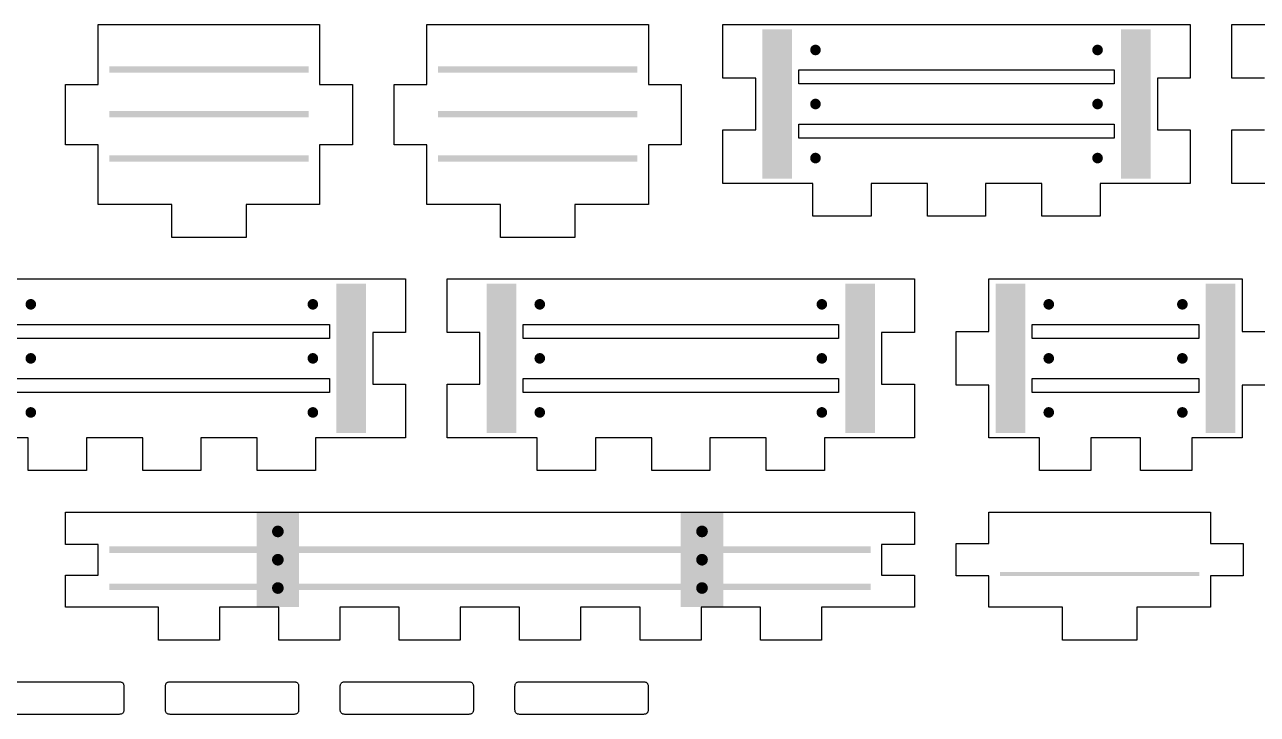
# Model space of a CAD drawing. Header units: millimetres. Extents: x 6 to 594, y 82 to 394.
# Drawn here: x 294.1 to 410.4, y 90.8 to 155.8 of the extents above; entities that cross this region are included whole.
import ezdxf

# ---------------------------------------------------------------- set-up
doc = ezdxf.new("R2010")
doc.units = ezdxf.units.MM
doc.layers.add('CUT', color=1, linetype='Continuous')
doc.layers.add('RASTER', color=7, linetype='Continuous')

msp = doc.modelspace()

# ---------------------------------------------------------------- hatches: boundary and pattern name
at = {"layer": 'RASTER'}
for points in [[(363.7, 155.4), (366.5, 155.4), (366.5, 141.3), (363.7, 141.3)], [(397.5, 155.4), (400.3, 155.4), (400.3, 141.3), (397.5, 141.3)], [(369.2, 153.45), (369.196, 153.385), (369.183, 153.321), (369.162, 153.259), (369.133, 153.2), (369.097, 153.146), (369.054, 153.096), (369.004, 153.053), (368.95, 153.017), (368.891, 152.988), (368.829, 152.967), (368.765, 152.954), (368.7, 152.95), (368.635, 152.954), (368.571, 152.967), (368.509, 152.988), (368.45, 153.017), (368.396, 153.053), (368.346, 153.096), (368.303, 153.146), (368.267, 153.2), (368.238, 153.259), (368.217, 153.321), (368.204, 153.385), (368.2, 153.45), (368.204, 153.515), (368.217, 153.579), (368.238, 153.641), (368.267, 153.7), (368.303, 153.754), (368.346, 153.804), (368.396, 153.847), (368.45, 153.883), (368.509, 153.912), (368.571, 153.933), (368.635, 153.946), (368.7, 153.95), (368.765, 153.946), (368.829, 153.933), (368.891, 153.912), (368.95, 153.883), (369.004, 153.847), (369.054, 153.804), (369.097, 153.754), (369.133, 153.7), (369.162, 153.641), (369.183, 153.579), (369.196, 153.515)], [(395.8, 153.45), (395.796, 153.385), (395.783, 153.321), (395.762, 153.259), (395.733, 153.2), (395.697, 153.146), (395.654, 153.096), (395.604, 153.053), (395.55, 153.017), (395.491, 152.988), (395.429, 152.967), (395.365, 152.954), (395.3, 152.95), (395.235, 152.954), (395.171, 152.967), (395.109, 152.988), (395.05, 153.017), (394.996, 153.053), (394.946, 153.096), (394.903, 153.146), (394.867, 153.2), (394.838, 153.259), (394.817, 153.321), (394.804, 153.385), (394.8, 153.45), (394.804, 153.515), (394.817, 153.579), (394.838, 153.641), (394.867, 153.7), (394.903, 153.754), (394.946, 153.804), (394.996, 153.847), (395.05, 153.883), (395.109, 153.912), (395.171, 153.933), (395.235, 153.946), (395.3, 153.95), (395.365, 153.946), (395.429, 153.933), (395.491, 153.912), (395.55, 153.883), (395.604, 153.847), (395.654, 153.804), (395.697, 153.754), (395.733, 153.7), (395.762, 153.641), (395.783, 153.579), (395.796, 153.515)], [(302.1, 151.9), (320.9, 151.9), (320.9, 151.3), (302.1, 151.3)], [(333.1, 151.9), (351.9, 151.9), (351.9, 151.3), (333.1, 151.3)], [(369.2, 148.35), (369.196, 148.285), (369.183, 148.221), (369.162, 148.159), (369.133, 148.1), (369.097, 148.046), (369.054, 147.996), (369.004, 147.953), (368.95, 147.917), (368.891, 147.888), (368.829, 147.867), (368.765, 147.854), (368.7, 147.85), (368.635, 147.854), (368.571, 147.867), (368.509, 147.888), (368.45, 147.917), (368.396, 147.953), (368.346, 147.996), (368.303, 148.046), (368.267, 148.1), (368.238, 148.159), (368.217, 148.221), (368.204, 148.285), (368.2, 148.35), (368.204, 148.415), (368.217, 148.479), (368.238, 148.541), (368.267, 148.6), (368.303, 148.654), (368.346, 148.704), (368.396, 148.747), (368.45, 148.783), (368.509, 148.812), (368.571, 148.833), (368.635, 148.846), (368.7, 148.85), (368.765, 148.846), (368.829, 148.833), (368.891, 148.812), (368.95, 148.783), (369.004, 148.747), (369.054, 148.704), (369.097, 148.654), (369.133, 148.6), (369.162, 148.541), (369.183, 148.479), (369.196, 148.415)], [(395.8, 148.35), (395.796, 148.285), (395.783, 148.221), (395.762, 148.159), (395.733, 148.1), (395.697, 148.046), (395.654, 147.996), (395.604, 147.953), (395.55, 147.917), (395.491, 147.888), (395.429, 147.867), (395.365, 147.854), (395.3, 147.85), (395.235, 147.854), (395.171, 147.867), (395.109, 147.888), (395.05, 147.917), (394.996, 147.953), (394.946, 147.996), (394.903, 148.046), (394.867, 148.1), (394.838, 148.159), (394.817, 148.221), (394.804, 148.285), (394.8, 148.35), (394.804, 148.415), (394.817, 148.479), (394.838, 148.541), (394.867, 148.6), (394.903, 148.654), (394.946, 148.704), (394.996, 148.747), (395.05, 148.783), (395.109, 148.812), (395.171, 148.833), (395.235, 148.846), (395.3, 148.85), (395.365, 148.846), (395.429, 148.833), (395.491, 148.812), (395.55, 148.783), (395.604, 148.747), (395.654, 148.704), (395.697, 148.654), (395.733, 148.6), (395.762, 148.541), (395.783, 148.479), (395.796, 148.415)], [(302.1, 147.7), (320.9, 147.7), (320.9, 147.1), (302.1, 147.1)], [(333.1, 147.7), (351.9, 147.7), (351.9, 147.1), (333.1, 147.1)], [(302.1, 143.5), (320.9, 143.5), (320.9, 142.9), (302.1, 142.9)], [(333.1, 143.5), (351.9, 143.5), (351.9, 142.9), (333.1, 142.9)], [(369.2, 143.25), (369.196, 143.185), (369.183, 143.121), (369.162, 143.059), (369.133, 143), (369.097, 142.946), (369.054, 142.896), (369.004, 142.853), (368.95, 142.817), (368.891, 142.788), (368.829, 142.767), (368.765, 142.754), (368.7, 142.75), (368.635, 142.754), (368.571, 142.767), (368.509, 142.788), (368.45, 142.817), (368.396, 142.853), (368.346, 142.896), (368.303, 142.946), (368.267, 143), (368.238, 143.059), (368.217, 143.121), (368.204, 143.185), (368.2, 143.25), (368.204, 143.315), (368.217, 143.379), (368.238, 143.441), (368.267, 143.5), (368.303, 143.554), (368.346, 143.604), (368.396, 143.647), (368.45, 143.683), (368.509, 143.712), (368.571, 143.733), (368.635, 143.746), (368.7, 143.75), (368.765, 143.746), (368.829, 143.733), (368.891, 143.712), (368.95, 143.683), (369.004, 143.647), (369.054, 143.604), (369.097, 143.554), (369.133, 143.5), (369.162, 143.441), (369.183, 143.379), (369.196, 143.315)], [(395.8, 143.25), (395.796, 143.185), (395.783, 143.121), (395.762, 143.059), (395.733, 143), (395.697, 142.946), (395.654, 142.896), (395.604, 142.853), (395.55, 142.817), (395.491, 142.788), (395.429, 142.767), (395.365, 142.754), (395.3, 142.75), (395.235, 142.754), (395.171, 142.767), (395.109, 142.788), (395.05, 142.817), (394.996, 142.853), (394.946, 142.896), (394.903, 142.946), (394.867, 143), (394.838, 143.059), (394.817, 143.121), (394.804, 143.185), (394.8, 143.25), (394.804, 143.315), (394.817, 143.379), (394.838, 143.441), (394.867, 143.5), (394.903, 143.554), (394.946, 143.604), (394.996, 143.647), (395.05, 143.683), (395.109, 143.712), (395.171, 143.733), (395.235, 143.746), (395.3, 143.75), (395.365, 143.746), (395.429, 143.733), (395.491, 143.712), (395.55, 143.683), (395.604, 143.647), (395.654, 143.604), (395.697, 143.554), (395.733, 143.5), (395.762, 143.441), (395.783, 143.379), (395.796, 143.315)], [(323.5, 131.4), (326.3, 131.4), (326.3, 117.3), (323.5, 117.3)], [(337.7, 131.4), (340.5, 131.4), (340.5, 117.3), (337.7, 117.3)], [(371.5, 131.4), (374.3, 131.4), (374.3, 117.3), (371.5, 117.3)], [(385.7, 131.4), (388.5, 131.4), (388.5, 117.3), (385.7, 117.3)], [(405.5, 131.4), (408.3, 131.4), (408.3, 117.3), (405.5, 117.3)], [(295.2, 129.45), (295.196, 129.385), (295.183, 129.321), (295.162, 129.259), (295.133, 129.2), (295.097, 129.146), (295.054, 129.096), (295.004, 129.053), (294.95, 129.017), (294.891, 128.988), (294.829, 128.967), (294.765, 128.954), (294.7, 128.95), (294.635, 128.954), (294.571, 128.967), (294.509, 128.988), (294.45, 129.017), (294.396, 129.053), (294.346, 129.096), (294.303, 129.146), (294.267, 129.2), (294.238, 129.259), (294.217, 129.321), (294.204, 129.385), (294.2, 129.45), (294.204, 129.515), (294.217, 129.579), (294.238, 129.641), (294.267, 129.7), (294.303, 129.754), (294.346, 129.804), (294.396, 129.847), (294.45, 129.883), (294.509, 129.912), (294.571, 129.933), (294.635, 129.946), (294.7, 129.95), (294.765, 129.946), (294.829, 129.933), (294.891, 129.912), (294.95, 129.883), (295.004, 129.847), (295.054, 129.804), (295.097, 129.754), (295.133, 129.7), (295.162, 129.641), (295.183, 129.579), (295.196, 129.515)], [(321.8, 129.45), (321.796, 129.385), (321.783, 129.321), (321.762, 129.259), (321.733, 129.2), (321.697, 129.146), (321.654, 129.096), (321.604, 129.053), (321.55, 129.017), (321.491, 128.988), (321.429, 128.967), (321.365, 128.954), (321.3, 128.95), (321.235, 128.954), (321.171, 128.967), (321.109, 128.988), (321.05, 129.017), (320.996, 129.053), (320.946, 129.096), (320.903, 129.146), (320.867, 129.2), (320.838, 129.259), (320.817, 129.321), (320.804, 129.385), (320.8, 129.45), (320.804, 129.515), (320.817, 129.579), (320.838, 129.641), (320.867, 129.7), (320.903, 129.754), (320.946, 129.804), (320.996, 129.847), (321.05, 129.883), (321.109, 129.912), (321.171, 129.933), (321.235, 129.946), (321.3, 129.95), (321.365, 129.946), (321.429, 129.933), (321.491, 129.912), (321.55, 129.883), (321.604, 129.847), (321.654, 129.804), (321.697, 129.754), (321.733, 129.7), (321.762, 129.641), (321.783, 129.579), (321.796, 129.515)], [(343.2, 129.45), (343.196, 129.385), (343.183, 129.321), (343.162, 129.259), (343.133, 129.2), (343.097, 129.146), (343.054, 129.096), (343.004, 129.053), (342.95, 129.017), (342.891, 128.988), (342.829, 128.967), (342.765, 128.954), (342.7, 128.95), (342.635, 128.954), (342.571, 128.967), (342.509, 128.988), (342.45, 129.017), (342.396, 129.053), (342.346, 129.096), (342.303, 129.146), (342.267, 129.2), (342.238, 129.259), (342.217, 129.321), (342.204, 129.385), (342.2, 129.45), (342.204, 129.515), (342.217, 129.579), (342.238, 129.641), (342.267, 129.7), (342.303, 129.754), (342.346, 129.804), (342.396, 129.847), (342.45, 129.883), (342.509, 129.912), (342.571, 129.933), (342.635, 129.946), (342.7, 129.95), (342.765, 129.946), (342.829, 129.933), (342.891, 129.912), (342.95, 129.883), (343.004, 129.847), (343.054, 129.804), (343.097, 129.754), (343.133, 129.7), (343.162, 129.641), (343.183, 129.579), (343.196, 129.515)], [(369.8, 129.45), (369.796, 129.385), (369.783, 129.321), (369.762, 129.259), (369.733, 129.2), (369.697, 129.146), (369.654, 129.096), (369.604, 129.053), (369.55, 129.017), (369.491, 128.988), (369.429, 128.967), (369.365, 128.954), (369.3, 128.95), (369.235, 128.954), (369.171, 128.967), (369.109, 128.988), (369.05, 129.017), (368.996, 129.053), (368.946, 129.096), (368.903, 129.146), (368.867, 129.2), (368.838, 129.259), (368.817, 129.321), (368.804, 129.385), (368.8, 129.45), (368.804, 129.515), (368.817, 129.579), (368.838, 129.641), (368.867, 129.7), (368.903, 129.754), (368.946, 129.804), (368.996, 129.847), (369.05, 129.883), (369.109, 129.912), (369.171, 129.933), (369.235, 129.946), (369.3, 129.95), (369.365, 129.946), (369.429, 129.933), (369.491, 129.912), (369.55, 129.883), (369.604, 129.847), (369.654, 129.804), (369.697, 129.754), (369.733, 129.7), (369.762, 129.641), (369.783, 129.579), (369.796, 129.515)], [(391.2, 129.45), (391.196, 129.385), (391.183, 129.321), (391.162, 129.259), (391.133, 129.2), (391.097, 129.146), (391.054, 129.096), (391.004, 129.053), (390.95, 129.017), (390.891, 128.988), (390.829, 128.967), (390.765, 128.954), (390.7, 128.95), (390.635, 128.954), (390.571, 128.967), (390.509, 128.988), (390.45, 129.017), (390.396, 129.053), (390.346, 129.096), (390.303, 129.146), (390.267, 129.2), (390.238, 129.259), (390.217, 129.321), (390.204, 129.385), (390.2, 129.45), (390.204, 129.515), (390.217, 129.579), (390.238, 129.641), (390.267, 129.7), (390.303, 129.754), (390.346, 129.804), (390.396, 129.847), (390.45, 129.883), (390.509, 129.912), (390.571, 129.933), (390.635, 129.946), (390.7, 129.95), (390.765, 129.946), (390.829, 129.933), (390.891, 129.912), (390.95, 129.883), (391.004, 129.847), (391.054, 129.804), (391.097, 129.754), (391.133, 129.7), (391.162, 129.641), (391.183, 129.579), (391.196, 129.515)], [(403.8, 129.45), (403.796, 129.385), (403.783, 129.321), (403.762, 129.259), (403.733, 129.2), (403.697, 129.146), (403.654, 129.096), (403.604, 129.053), (403.55, 129.017), (403.491, 128.988), (403.429, 128.967), (403.365, 128.954), (403.3, 128.95), (403.235, 128.954), (403.171, 128.967), (403.109, 128.988), (403.05, 129.017), (402.996, 129.053), (402.946, 129.096), (402.903, 129.146), (402.867, 129.2), (402.838, 129.259), (402.817, 129.321), (402.804, 129.385), (402.8, 129.45), (402.804, 129.515), (402.817, 129.579), (402.838, 129.641), (402.867, 129.7), (402.903, 129.754), (402.946, 129.804), (402.996, 129.847), (403.05, 129.883), (403.109, 129.912), (403.171, 129.933), (403.235, 129.946), (403.3, 129.95), (403.365, 129.946), (403.429, 129.933), (403.491, 129.912), (403.55, 129.883), (403.604, 129.847), (403.654, 129.804), (403.697, 129.754), (403.733, 129.7), (403.762, 129.641), (403.783, 129.579), (403.796, 129.515)], [(295.2, 124.35), (295.196, 124.285), (295.183, 124.221), (295.162, 124.159), (295.133, 124.1), (295.097, 124.046), (295.054, 123.996), (295.004, 123.953), (294.95, 123.917), (294.891, 123.888), (294.829, 123.867), (294.765, 123.854), (294.7, 123.85), (294.635, 123.854), (294.571, 123.867), (294.509, 123.888), (294.45, 123.917), (294.396, 123.953), (294.346, 123.996), (294.303, 124.046), (294.267, 124.1), (294.238, 124.159), (294.217, 124.221), (294.204, 124.285), (294.2, 124.35), (294.204, 124.415), (294.217, 124.479), (294.238, 124.541), (294.267, 124.6), (294.303, 124.654), (294.346, 124.704), (294.396, 124.747), (294.45, 124.783), (294.509, 124.812), (294.571, 124.833), (294.635, 124.846), (294.7, 124.85), (294.765, 124.846), (294.829, 124.833), (294.891, 124.812), (294.95, 124.783), (295.004, 124.747), (295.054, 124.704), (295.097, 124.654), (295.133, 124.6), (295.162, 124.541), (295.183, 124.479), (295.196, 124.415)], [(321.8, 124.35), (321.796, 124.285), (321.783, 124.221), (321.762, 124.159), (321.733, 124.1), (321.697, 124.046), (321.654, 123.996), (321.604, 123.953), (321.55, 123.917), (321.491, 123.888), (321.429, 123.867), (321.365, 123.854), (321.3, 123.85), (321.235, 123.854), (321.171, 123.867), (321.109, 123.888), (321.05, 123.917), (320.996, 123.953), (320.946, 123.996), (320.903, 124.046), (320.867, 124.1), (320.838, 124.159), (320.817, 124.221), (320.804, 124.285), (320.8, 124.35), (320.804, 124.415), (320.817, 124.479), (320.838, 124.541), (320.867, 124.6), (320.903, 124.654), (320.946, 124.704), (320.996, 124.747), (321.05, 124.783), (321.109, 124.812), (321.171, 124.833), (321.235, 124.846), (321.3, 124.85), (321.365, 124.846), (321.429, 124.833), (321.491, 124.812), (321.55, 124.783), (321.604, 124.747), (321.654, 124.704), (321.697, 124.654), (321.733, 124.6), (321.762, 124.541), (321.783, 124.479), (321.796, 124.415)], [(343.2, 124.35), (343.196, 124.285), (343.183, 124.221), (343.162, 124.159), (343.133, 124.1), (343.097, 124.046), (343.054, 123.996), (343.004, 123.953), (342.95, 123.917), (342.891, 123.888), (342.829, 123.867), (342.765, 123.854), (342.7, 123.85), (342.635, 123.854), (342.571, 123.867), (342.509, 123.888), (342.45, 123.917), (342.396, 123.953), (342.346, 123.996), (342.303, 124.046), (342.267, 124.1), (342.238, 124.159), (342.217, 124.221), (342.204, 124.285), (342.2, 124.35), (342.204, 124.415), (342.217, 124.479), (342.238, 124.541), (342.267, 124.6), (342.303, 124.654), (342.346, 124.704), (342.396, 124.747), (342.45, 124.783), (342.509, 124.812), (342.571, 124.833), (342.635, 124.846), (342.7, 124.85), (342.765, 124.846), (342.829, 124.833), (342.891, 124.812), (342.95, 124.783), (343.004, 124.747), (343.054, 124.704), (343.097, 124.654), (343.133, 124.6), (343.162, 124.541), (343.183, 124.479), (343.196, 124.415)], [(369.8, 124.35), (369.796, 124.285), (369.783, 124.221), (369.762, 124.159), (369.733, 124.1), (369.697, 124.046), (369.654, 123.996), (369.604, 123.953), (369.55, 123.917), (369.491, 123.888), (369.429, 123.867), (369.365, 123.854), (369.3, 123.85), (369.235, 123.854), (369.171, 123.867), (369.109, 123.888), (369.05, 123.917), (368.996, 123.953), (368.946, 123.996), (368.903, 124.046), (368.867, 124.1), (368.838, 124.159), (368.817, 124.221), (368.804, 124.285), (368.8, 124.35), (368.804, 124.415), (368.817, 124.479), (368.838, 124.541), (368.867, 124.6), (368.903, 124.654), (368.946, 124.704), (368.996, 124.747), (369.05, 124.783), (369.109, 124.812), (369.171, 124.833), (369.235, 124.846), (369.3, 124.85), (369.365, 124.846), (369.429, 124.833), (369.491, 124.812), (369.55, 124.783), (369.604, 124.747), (369.654, 124.704), (369.697, 124.654), (369.733, 124.6), (369.762, 124.541), (369.783, 124.479), (369.796, 124.415)], [(391.2, 124.35), (391.196, 124.285), (391.183, 124.221), (391.162, 124.159), (391.133, 124.1), (391.097, 124.046), (391.054, 123.996), (391.004, 123.953), (390.95, 123.917), (390.891, 123.888), (390.829, 123.867), (390.765, 123.854), (390.7, 123.85), (390.635, 123.854), (390.571, 123.867), (390.509, 123.888), (390.45, 123.917), (390.396, 123.953), (390.346, 123.996), (390.303, 124.046), (390.267, 124.1), (390.238, 124.159), (390.217, 124.221), (390.204, 124.285), (390.2, 124.35), (390.204, 124.415), (390.217, 124.479), (390.238, 124.541), (390.267, 124.6), (390.303, 124.654), (390.346, 124.704), (390.396, 124.747), (390.45, 124.783), (390.509, 124.812), (390.571, 124.833), (390.635, 124.846), (390.7, 124.85), (390.765, 124.846), (390.829, 124.833), (390.891, 124.812), (390.95, 124.783), (391.004, 124.747), (391.054, 124.704), (391.097, 124.654), (391.133, 124.6), (391.162, 124.541), (391.183, 124.479), (391.196, 124.415)], [(403.8, 124.35), (403.796, 124.285), (403.783, 124.221), (403.762, 124.159), (403.733, 124.1), (403.697, 124.046), (403.654, 123.996), (403.604, 123.953), (403.55, 123.917), (403.491, 123.888), (403.429, 123.867), (403.365, 123.854), (403.3, 123.85), (403.235, 123.854), (403.171, 123.867), (403.109, 123.888), (403.05, 123.917), (402.996, 123.953), (402.946, 123.996), (402.903, 124.046), (402.867, 124.1), (402.838, 124.159), (402.817, 124.221), (402.804, 124.285), (402.8, 124.35), (402.804, 124.415), (402.817, 124.479), (402.838, 124.541), (402.867, 124.6), (402.903, 124.654), (402.946, 124.704), (402.996, 124.747), (403.05, 124.783), (403.109, 124.812), (403.171, 124.833), (403.235, 124.846), (403.3, 124.85), (403.365, 124.846), (403.429, 124.833), (403.491, 124.812), (403.55, 124.783), (403.604, 124.747), (403.654, 124.704), (403.697, 124.654), (403.733, 124.6), (403.762, 124.541), (403.783, 124.479), (403.796, 124.415)], [(295.2, 119.25), (295.196, 119.185), (295.183, 119.121), (295.162, 119.059), (295.133, 119), (295.097, 118.946), (295.054, 118.896), (295.004, 118.853), (294.95, 118.817), (294.891, 118.788), (294.829, 118.767), (294.765, 118.754), (294.7, 118.75), (294.635, 118.754), (294.571, 118.767), (294.509, 118.788), (294.45, 118.817), (294.396, 118.853), (294.346, 118.896), (294.303, 118.946), (294.267, 119), (294.238, 119.059), (294.217, 119.121), (294.204, 119.185), (294.2, 119.25), (294.204, 119.315), (294.217, 119.379), (294.238, 119.441), (294.267, 119.5), (294.303, 119.554), (294.346, 119.604), (294.396, 119.647), (294.45, 119.683), (294.509, 119.712), (294.571, 119.733), (294.635, 119.746), (294.7, 119.75), (294.765, 119.746), (294.829, 119.733), (294.891, 119.712), (294.95, 119.683), (295.004, 119.647), (295.054, 119.604), (295.097, 119.554), (295.133, 119.5), (295.162, 119.441), (295.183, 119.379), (295.196, 119.315)], [(321.8, 119.25), (321.796, 119.185), (321.783, 119.121), (321.762, 119.059), (321.733, 119), (321.697, 118.946), (321.654, 118.896), (321.604, 118.853), (321.55, 118.817), (321.491, 118.788), (321.429, 118.767), (321.365, 118.754), (321.3, 118.75), (321.235, 118.754), (321.171, 118.767), (321.109, 118.788), (321.05, 118.817), (320.996, 118.853), (320.946, 118.896), (320.903, 118.946), (320.867, 119), (320.838, 119.059), (320.817, 119.121), (320.804, 119.185), (320.8, 119.25), (320.804, 119.315), (320.817, 119.379), (320.838, 119.441), (320.867, 119.5), (320.903, 119.554), (320.946, 119.604), (320.996, 119.647), (321.05, 119.683), (321.109, 119.712), (321.171, 119.733), (321.235, 119.746), (321.3, 119.75), (321.365, 119.746), (321.429, 119.733), (321.491, 119.712), (321.55, 119.683), (321.604, 119.647), (321.654, 119.604), (321.697, 119.554), (321.733, 119.5), (321.762, 119.441), (321.783, 119.379), (321.796, 119.315)], [(343.2, 119.25), (343.196, 119.185), (343.183, 119.121), (343.162, 119.059), (343.133, 119), (343.097, 118.946), (343.054, 118.896), (343.004, 118.853), (342.95, 118.817), (342.891, 118.788), (342.829, 118.767), (342.765, 118.754), (342.7, 118.75), (342.635, 118.754), (342.571, 118.767), (342.509, 118.788), (342.45, 118.817), (342.396, 118.853), (342.346, 118.896), (342.303, 118.946), (342.267, 119), (342.238, 119.059), (342.217, 119.121), (342.204, 119.185), (342.2, 119.25), (342.204, 119.315), (342.217, 119.379), (342.238, 119.441), (342.267, 119.5), (342.303, 119.554), (342.346, 119.604), (342.396, 119.647), (342.45, 119.683), (342.509, 119.712), (342.571, 119.733), (342.635, 119.746), (342.7, 119.75), (342.765, 119.746), (342.829, 119.733), (342.891, 119.712), (342.95, 119.683), (343.004, 119.647), (343.054, 119.604), (343.097, 119.554), (343.133, 119.5), (343.162, 119.441), (343.183, 119.379), (343.196, 119.315)], [(369.8, 119.25), (369.796, 119.185), (369.783, 119.121), (369.762, 119.059), (369.733, 119), (369.697, 118.946), (369.654, 118.896), (369.604, 118.853), (369.55, 118.817), (369.491, 118.788), (369.429, 118.767), (369.365, 118.754), (369.3, 118.75), (369.235, 118.754), (369.171, 118.767), (369.109, 118.788), (369.05, 118.817), (368.996, 118.853), (368.946, 118.896), (368.903, 118.946), (368.867, 119), (368.838, 119.059), (368.817, 119.121), (368.804, 119.185), (368.8, 119.25), (368.804, 119.315), (368.817, 119.379), (368.838, 119.441), (368.867, 119.5), (368.903, 119.554), (368.946, 119.604), (368.996, 119.647), (369.05, 119.683), (369.109, 119.712), (369.171, 119.733), (369.235, 119.746), (369.3, 119.75), (369.365, 119.746), (369.429, 119.733), (369.491, 119.712), (369.55, 119.683), (369.604, 119.647), (369.654, 119.604), (369.697, 119.554), (369.733, 119.5), (369.762, 119.441), (369.783, 119.379), (369.796, 119.315)], [(391.2, 119.25), (391.196, 119.185), (391.183, 119.121), (391.162, 119.059), (391.133, 119), (391.097, 118.946), (391.054, 118.896), (391.004, 118.853), (390.95, 118.817), (390.891, 118.788), (390.829, 118.767), (390.765, 118.754), (390.7, 118.75), (390.635, 118.754), (390.571, 118.767), (390.509, 118.788), (390.45, 118.817), (390.396, 118.853), (390.346, 118.896), (390.303, 118.946), (390.267, 119), (390.238, 119.059), (390.217, 119.121), (390.204, 119.185), (390.2, 119.25), (390.204, 119.315), (390.217, 119.379), (390.238, 119.441), (390.267, 119.5), (390.303, 119.554), (390.346, 119.604), (390.396, 119.647), (390.45, 119.683), (390.509, 119.712), (390.571, 119.733), (390.635, 119.746), (390.7, 119.75), (390.765, 119.746), (390.829, 119.733), (390.891, 119.712), (390.95, 119.683), (391.004, 119.647), (391.054, 119.604), (391.097, 119.554), (391.133, 119.5), (391.162, 119.441), (391.183, 119.379), (391.196, 119.315)], [(403.8, 119.25), (403.796, 119.185), (403.783, 119.121), (403.762, 119.059), (403.733, 119), (403.697, 118.946), (403.654, 118.896), (403.604, 118.853), (403.55, 118.817), (403.491, 118.788), (403.429, 118.767), (403.365, 118.754), (403.3, 118.75), (403.235, 118.754), (403.171, 118.767), (403.109, 118.788), (403.05, 118.817), (402.996, 118.853), (402.946, 118.896), (402.903, 118.946), (402.867, 119), (402.838, 119.059), (402.817, 119.121), (402.804, 119.185), (402.8, 119.25), (402.804, 119.315), (402.817, 119.379), (402.838, 119.441), (402.867, 119.5), (402.903, 119.554), (402.946, 119.604), (402.996, 119.647), (403.05, 119.683), (403.109, 119.712), (403.171, 119.733), (403.235, 119.746), (403.3, 119.75), (403.365, 119.746), (403.429, 119.733), (403.491, 119.712), (403.55, 119.683), (403.604, 119.647), (403.654, 119.604), (403.697, 119.554), (403.733, 119.5), (403.762, 119.441), (403.783, 119.379), (403.796, 119.315)], [(316, 109.8), (320, 109.8), (320, 100.9), (316, 100.9)], [(356, 109.8), (360, 109.8), (360, 100.9), (356, 100.9)], [(318.55, 108.02), (318.545, 107.948), (318.531, 107.878), (318.508, 107.81), (318.476, 107.745), (318.436, 107.685), (318.389, 107.631), (318.335, 107.584), (318.275, 107.544), (318.21, 107.512), (318.142, 107.489), (318.072, 107.475), (318, 107.47), (317.928, 107.475), (317.858, 107.489), (317.79, 107.512), (317.725, 107.544), (317.665, 107.584), (317.611, 107.631), (317.564, 107.685), (317.524, 107.745), (317.492, 107.81), (317.469, 107.878), (317.455, 107.948), (317.45, 108.02), (317.455, 108.092), (317.469, 108.162), (317.492, 108.23), (317.524, 108.295), (317.564, 108.355), (317.611, 108.409), (317.665, 108.456), (317.725, 108.496), (317.79, 108.528), (317.858, 108.551), (317.928, 108.565), (318, 108.57), (318.072, 108.565), (318.142, 108.551), (318.21, 108.528), (318.275, 108.496), (318.335, 108.456), (318.389, 108.409), (318.436, 108.355), (318.476, 108.295), (318.508, 108.23), (318.531, 108.162), (318.545, 108.092)], [(358.55, 108.02), (358.545, 107.948), (358.531, 107.878), (358.508, 107.81), (358.476, 107.745), (358.436, 107.685), (358.389, 107.631), (358.335, 107.584), (358.275, 107.544), (358.21, 107.512), (358.142, 107.489), (358.072, 107.475), (358, 107.47), (357.928, 107.475), (357.858, 107.489), (357.79, 107.512), (357.725, 107.544), (357.665, 107.584), (357.611, 107.631), (357.564, 107.685), (357.524, 107.745), (357.492, 107.81), (357.469, 107.878), (357.455, 107.948), (357.45, 108.02), (357.455, 108.092), (357.469, 108.162), (357.492, 108.23), (357.524, 108.295), (357.564, 108.355), (357.611, 108.409), (357.665, 108.456), (357.725, 108.496), (357.79, 108.528), (357.858, 108.551), (357.928, 108.565), (358, 108.57), (358.072, 108.565), (358.142, 108.551), (358.21, 108.528), (358.275, 108.496), (358.335, 108.456), (358.389, 108.409), (358.436, 108.355), (358.476, 108.295), (358.508, 108.23), (358.531, 108.162), (358.545, 108.092)], [(302.1, 106.6), (373.9, 106.6), (373.9, 106), (302.1, 106)], [(318.55, 105.35), (318.545, 105.278), (318.531, 105.208), (318.508, 105.14), (318.476, 105.075), (318.436, 105.015), (318.389, 104.961), (318.335, 104.914), (318.275, 104.874), (318.21, 104.842), (318.142, 104.819), (318.072, 104.805), (318, 104.8), (317.928, 104.805), (317.858, 104.819), (317.79, 104.842), (317.725, 104.874), (317.665, 104.914), (317.611, 104.961), (317.564, 105.015), (317.524, 105.075), (317.492, 105.14), (317.469, 105.208), (317.455, 105.278), (317.45, 105.35), (317.455, 105.422), (317.469, 105.492), (317.492, 105.56), (317.524, 105.625), (317.564, 105.685), (317.611, 105.739), (317.665, 105.786), (317.725, 105.826), (317.79, 105.858), (317.858, 105.881), (317.928, 105.895), (318, 105.9), (318.072, 105.895), (318.142, 105.881), (318.21, 105.858), (318.275, 105.826), (318.335, 105.786), (318.389, 105.739), (318.436, 105.685), (318.476, 105.625), (318.508, 105.56), (318.531, 105.492), (318.545, 105.422)], [(358.55, 105.35), (358.545, 105.278), (358.531, 105.208), (358.508, 105.14), (358.476, 105.075), (358.436, 105.015), (358.389, 104.961), (358.335, 104.914), (358.275, 104.874), (358.21, 104.842), (358.142, 104.819), (358.072, 104.805), (358, 104.8), (357.928, 104.805), (357.858, 104.819), (357.79, 104.842), (357.725, 104.874), (357.665, 104.914), (357.611, 104.961), (357.564, 105.015), (357.524, 105.075), (357.492, 105.14), (357.469, 105.208), (357.455, 105.278), (357.45, 105.35), (357.455, 105.422), (357.469, 105.492), (357.492, 105.56), (357.524, 105.625), (357.564, 105.685), (357.611, 105.739), (357.665, 105.786), (357.725, 105.826), (357.79, 105.858), (357.858, 105.881), (357.928, 105.895), (358, 105.9), (358.072, 105.895), (358.142, 105.881), (358.21, 105.858), (358.275, 105.826), (358.335, 105.786), (358.389, 105.739), (358.436, 105.685), (358.476, 105.625), (358.508, 105.56), (358.531, 105.492), (358.545, 105.422)], [(386.1, 104.2), (404.9, 104.2), (404.9, 103.8), (386.1, 103.8)], [(302.1, 103.1), (373.9, 103.1), (373.9, 102.5), (302.1, 102.5)], [(318.55, 102.68), (318.545, 102.608), (318.531, 102.538), (318.508, 102.47), (318.476, 102.405), (318.436, 102.345), (318.389, 102.291), (318.335, 102.244), (318.275, 102.204), (318.21, 102.172), (318.142, 102.149), (318.072, 102.135), (318, 102.13), (317.928, 102.135), (317.858, 102.149), (317.79, 102.172), (317.725, 102.204), (317.665, 102.244), (317.611, 102.291), (317.564, 102.345), (317.524, 102.405), (317.492, 102.47), (317.469, 102.538), (317.455, 102.608), (317.45, 102.68), (317.455, 102.752), (317.469, 102.822), (317.492, 102.89), (317.524, 102.955), (317.564, 103.015), (317.611, 103.069), (317.665, 103.116), (317.725, 103.156), (317.79, 103.188), (317.858, 103.211), (317.928, 103.225), (318, 103.23), (318.072, 103.225), (318.142, 103.211), (318.21, 103.188), (318.275, 103.156), (318.335, 103.116), (318.389, 103.069), (318.436, 103.015), (318.476, 102.955), (318.508, 102.89), (318.531, 102.822), (318.545, 102.752)], [(358.55, 102.68), (358.545, 102.608), (358.531, 102.538), (358.508, 102.47), (358.476, 102.405), (358.436, 102.345), (358.389, 102.291), (358.335, 102.244), (358.275, 102.204), (358.21, 102.172), (358.142, 102.149), (358.072, 102.135), (358, 102.13), (357.928, 102.135), (357.858, 102.149), (357.79, 102.172), (357.725, 102.204), (357.665, 102.244), (357.611, 102.291), (357.564, 102.345), (357.524, 102.405), (357.492, 102.47), (357.469, 102.538), (357.455, 102.608), (357.45, 102.68), (357.455, 102.752), (357.469, 102.822), (357.492, 102.89), (357.524, 102.955), (357.564, 103.015), (357.611, 103.069), (357.665, 103.116), (357.725, 103.156), (357.79, 103.188), (357.858, 103.211), (357.928, 103.225), (358, 103.23), (358.072, 103.225), (358.142, 103.211), (358.21, 103.188), (358.275, 103.156), (358.335, 103.116), (358.389, 103.069), (358.436, 103.015), (358.476, 102.955), (358.508, 102.89), (358.531, 102.822), (358.545, 102.752)]]:
    msp.add_hatch(color=7, dxfattribs=at).paths.add_polyline_path(points)

# ---------------------------------------------------------------- linework, layer by layer
at = {"layer": 'CUT'}
for points in [[(301.06, 155.84), (321.94, 155.84), (321.94, 150.207), (325.04, 150.207), (325.04, 144.493), (321.94, 144.493), (321.94, 138.86), (315.007, 138.86), (315.007, 135.76), (307.993, 135.76), (307.993, 138.86), (301.06, 138.86), (301.06, 144.493), (297.96, 144.493), (297.96, 150.207), (301.06, 150.207)], [(332.06, 155.84), (352.94, 155.84), (352.94, 150.207), (356.04, 150.207), (356.04, 144.493), (352.94, 144.493), (352.94, 138.86), (346.007, 138.86), (346.007, 135.76), (338.993, 135.76), (338.993, 138.86), (332.06, 138.86), (332.06, 144.493), (328.96, 144.493), (328.96, 150.207), (332.06, 150.207)], [(363.1, 155.84), (400.9, 155.84), (404.04, 155.84), (404.04, 150.793), (400.94, 150.793), (400.94, 145.907), (404.04, 145.907), (404.04, 140.86), (400.9, 140.86), (395.54, 140.86), (395.54, 137.76), (390.06, 137.76), (390.06, 140.86), (384.74, 140.86), (384.74, 137.76), (379.26, 137.76), (379.26, 140.86), (373.94, 140.86), (373.94, 137.76), (368.46, 137.76), (368.46, 140.86), (363.1, 140.86), (359.96, 140.86), (359.96, 145.907), (363.06, 145.907), (363.06, 150.793), (359.96, 150.793), (359.96, 155.84)], [(367.14, 151.56), (396.86, 151.56), (396.86, 150.24), (367.14, 150.24)], [(367.14, 146.46), (396.86, 146.46), (396.86, 145.14), (367.14, 145.14)], [(337.1, 131.84), (374.9, 131.84), (378.04, 131.84), (378.04, 126.793), (374.94, 126.793), (374.94, 121.907), (378.04, 121.907), (378.04, 116.86), (374.9, 116.86), (369.54, 116.86), (369.54, 113.76), (364.06, 113.76), (364.06, 116.86), (358.74, 116.86), (358.74, 113.76), (353.26, 113.76), (353.26, 116.86), (347.94, 116.86), (347.94, 113.76), (342.46, 113.76), (342.46, 116.86), (337.1, 116.86), (333.96, 116.86), (333.96, 121.907), (337.06, 121.907), (337.06, 126.793), (333.96, 126.793), (333.96, 131.84)], [(385.06, 131.84), (408.94, 131.84), (408.94, 126.873), (412.04, 126.873), (412.04, 121.827), (408.94, 121.827), (408.94, 116.86), (404.18, 116.86), (404.18, 113.76), (399.34, 113.76), (399.34, 116.86), (394.66, 116.86), (394.66, 113.76), (389.82, 113.76), (389.82, 116.86), (385.06, 116.86), (385.06, 121.827), (381.96, 121.827), (381.96, 126.873), (385.06, 126.873)], [(293.14, 127.56), (322.86, 127.56), (322.86, 126.24), (293.14, 126.24)], [(341.14, 127.56), (370.86, 127.56), (370.86, 126.24), (341.14, 126.24)], [(389.14, 127.56), (404.86, 127.56), (404.86, 126.24), (389.14, 126.24)], [(293.14, 122.46), (322.86, 122.46), (322.86, 121.14), (293.14, 121.14)], [(341.14, 122.46), (370.86, 122.46), (370.86, 121.14), (341.14, 121.14)], [(389.14, 122.46), (404.86, 122.46), (404.86, 121.14), (389.14, 121.14)], [(301.1, 109.84), (374.9, 109.84), (378.04, 109.84), (378.04, 106.793), (374.94, 106.793), (374.94, 103.907), (378.04, 103.907), (378.04, 100.86), (374.9, 100.86), (369.263, 100.86), (369.263, 97.76), (363.506, 97.76), (363.506, 100.86), (357.909, 100.86), (357.909, 97.76), (352.152, 97.76), (352.152, 100.86), (346.555, 100.86), (346.555, 97.76), (340.798, 97.76), (340.798, 100.86), (335.202, 100.86), (335.202, 97.76), (329.445, 97.76), (329.445, 100.86), (323.848, 100.86), (323.848, 97.76), (318.091, 97.76), (318.091, 100.86), (312.494, 100.86), (312.494, 97.76), (306.737, 97.76), (306.737, 100.86), (301.1, 100.86), (297.96, 100.86), (297.96, 103.907), (301.06, 103.907), (301.06, 106.793), (297.96, 106.793), (297.96, 109.84)], [(385.06, 109.84), (405.94, 109.84), (405.94, 106.873), (409.04, 106.873), (409.04, 103.827), (405.94, 103.827), (405.94, 100.86), (399.007, 100.86), (399.007, 97.76), (391.993, 97.76), (391.993, 100.86), (385.06, 100.86), (385.06, 103.827), (381.96, 103.827), (381.96, 106.873), (385.06, 106.873)], [(307.4, 93.401), (307.403, 93.468), (307.412, 93.53), (307.427, 93.588), (307.449, 93.64), (307.477, 93.687), (307.512, 93.728), (307.553, 93.763), (307.6, 93.791), (307.652, 93.813), (307.71, 93.828), (307.772, 93.837), (307.839, 93.84), (319.521, 93.84), (319.588, 93.837), (319.65, 93.828), (319.708, 93.813), (319.76, 93.791), (319.807, 93.763), (319.848, 93.728), (319.883, 93.687), (319.911, 93.64), (319.933, 93.588), (319.948, 93.53), (319.957, 93.468), (319.96, 93.401), (319.96, 91.199), (319.957, 91.132), (319.948, 91.07), (319.933, 91.012), (319.911, 90.96), (319.883, 90.913), (319.848, 90.872), (319.807, 90.837), (319.76, 90.809), (319.708, 90.787), (319.65, 90.772), (319.588, 90.763), (319.521, 90.76), (307.839, 90.76), (307.772, 90.763), (307.71, 90.772), (307.652, 90.787), (307.6, 90.809), (307.553, 90.837), (307.512, 90.872), (307.477, 90.913), (307.449, 90.96), (307.427, 91.012), (307.412, 91.07), (307.403, 91.132), (307.4, 91.199)], [(323.88, 93.401), (323.883, 93.468), (323.892, 93.53), (323.907, 93.588), (323.929, 93.64), (323.957, 93.687), (323.992, 93.728), (324.033, 93.763), (324.08, 93.791), (324.132, 93.813), (324.19, 93.828), (324.252, 93.837), (324.319, 93.84), (336.001, 93.84), (336.068, 93.837), (336.13, 93.828), (336.188, 93.813), (336.24, 93.791), (336.287, 93.763), (336.328, 93.728), (336.363, 93.687), (336.391, 93.64), (336.413, 93.588), (336.428, 93.53), (336.437, 93.468), (336.44, 93.401), (336.44, 91.199), (336.437, 91.132), (336.428, 91.07), (336.413, 91.012), (336.391, 90.96), (336.363, 90.913), (336.328, 90.872), (336.287, 90.837), (336.24, 90.809), (336.188, 90.787), (336.13, 90.772), (336.068, 90.763), (336.001, 90.76), (324.319, 90.76), (324.252, 90.763), (324.19, 90.772), (324.132, 90.787), (324.08, 90.809), (324.033, 90.837), (323.992, 90.872), (323.957, 90.913), (323.929, 90.96), (323.907, 91.012), (323.892, 91.07), (323.883, 91.132), (323.88, 91.199)], [(340.36, 93.401), (340.363, 93.468), (340.372, 93.53), (340.387, 93.588), (340.409, 93.64), (340.437, 93.687), (340.472, 93.728), (340.513, 93.763), (340.56, 93.791), (340.612, 93.813), (340.67, 93.828), (340.732, 93.837), (340.799, 93.84), (352.481, 93.84), (352.548, 93.837), (352.61, 93.828), (352.668, 93.813), (352.72, 93.791), (352.767, 93.763), (352.808, 93.728), (352.843, 93.687), (352.871, 93.64), (352.893, 93.588), (352.908, 93.53), (352.917, 93.468), (352.92, 93.401), (352.92, 91.199), (352.917, 91.132), (352.908, 91.07), (352.893, 91.012), (352.871, 90.96), (352.843, 90.913), (352.808, 90.872), (352.767, 90.837), (352.72, 90.809), (352.668, 90.787), (352.61, 90.772), (352.548, 90.763), (352.481, 90.76), (340.799, 90.76), (340.732, 90.763), (340.67, 90.772), (340.612, 90.787), (340.56, 90.809), (340.513, 90.837), (340.472, 90.872), (340.437, 90.913), (340.409, 90.96), (340.387, 91.012), (340.372, 91.07), (340.363, 91.132), (340.36, 91.199)]]:
    msp.add_lwpolyline(points, close=True, dxfattribs=at)
for points in [[(411.06, 150.793), (407.96, 150.793), (407.96, 155.84), (411.1, 155.84)], [(411.1, 140.86), (407.96, 140.86), (407.96, 145.907), (411.06, 145.907)], [(289.1, 131.84), (326.9, 131.84), (330.04, 131.84), (330.04, 126.793), (326.94, 126.793), (326.94, 121.907), (330.04, 121.907), (330.04, 116.86), (326.9, 116.86), (321.54, 116.86), (321.54, 113.76), (316.06, 113.76), (316.06, 116.86), (310.74, 116.86), (310.74, 113.76), (305.26, 113.76), (305.26, 116.86), (299.94, 116.86), (299.94, 113.76), (294.46, 113.76), (294.46, 116.86), (289.1, 116.86)], [(291.359, 93.84), (303.041, 93.84), (303.108, 93.837), (303.17, 93.828), (303.228, 93.813), (303.28, 93.791), (303.327, 93.763), (303.368, 93.728), (303.403, 93.687), (303.431, 93.64), (303.453, 93.588), (303.468, 93.53), (303.477, 93.468), (303.48, 93.401), (303.48, 91.199), (303.477, 91.132), (303.468, 91.07), (303.453, 91.012), (303.431, 90.96), (303.403, 90.913), (303.368, 90.872), (303.327, 90.837), (303.28, 90.809), (303.228, 90.787), (303.17, 90.772), (303.108, 90.763), (303.041, 90.76), (291.359, 90.76)]]:
    msp.add_lwpolyline(points, dxfattribs=at)

doc.saveas('drawing.dxf')
